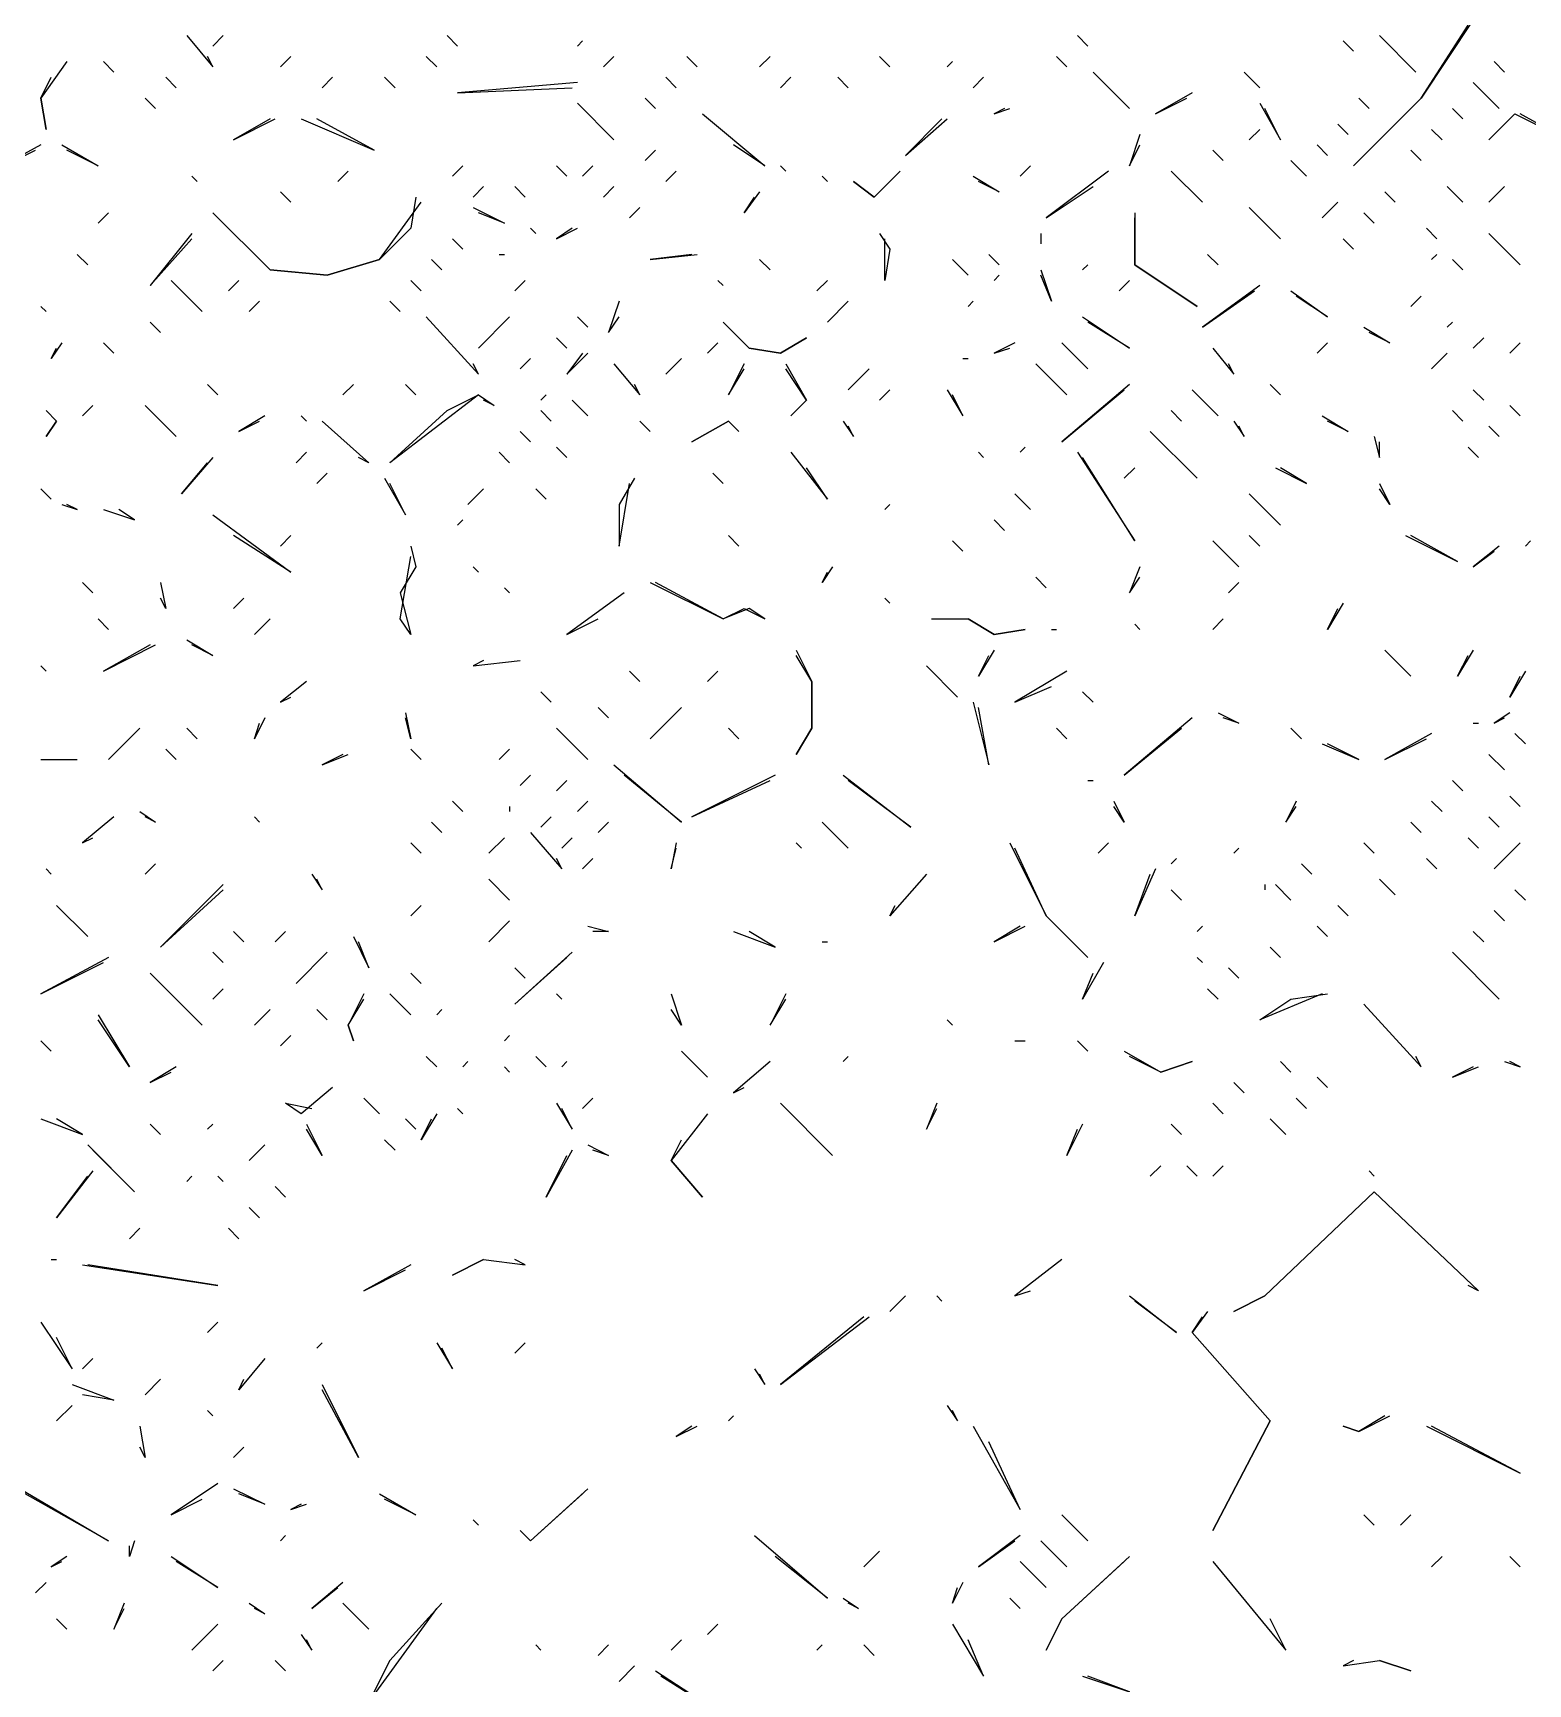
# Model space of a CAD drawing. Extents: x 1 to 2775, y -31 to 2075.
# Drawn here: x 1856.9 to 1904.8, y 706.2 to 759.1 of the extents above; entities that cross this region are included whole.
import ezdxf

# ---------------------------------------------------------------- set-up
doc = ezdxf.new("R2010")
doc.units = 0
doc.layers.add('LINEWORK', color=4, linetype='CONTINUOUS')

msp = doc.modelspace()

# ---------------------------------------------------------------- linework, layer by layer
at = {"layer": 'LINEWORK'}
for points in [[(1903, 759.5), (1901.3333, 757), (1899.1667, 754.8333), (1901.3333, 757), (1902.8333, 759.3333)], [(1861.8333, 759), (1862.6667, 758), (1862.5, 758.3333)], [(1863, 759), (1862.6667, 758.6667)], [(1870.1667, 759), (1870.5, 758.6667)], [(1874.5, 758.8333), (1874.3333, 758.6667)], [(1890.3333, 759), (1890.6667, 758.6667)], [(1898.8333, 758.8333), (1899.1667, 758.5)], [(1900, 759), (1901.1667, 757.8333)], [(1858, 758.1667), (1857.1667, 757), (1857.3333, 756), (1857.1667, 757), (1857.5, 757.6667)], [(1859.1667, 758.1667), (1859.5, 757.8333)], [(1865.1667, 758.3333), (1864.8333, 758)], [(1869.5, 758.3333), (1869.8333, 758)], [(1875.5, 758.3333), (1875.1667, 758)], [(1877.8333, 758.3333), (1878.1667, 758)], [(1880.5, 758.3333), (1880.1667, 758)], [(1884, 758.3333), (1884.3333, 758)], [(1886.3333, 758.1667), (1886.1667, 758)], [(1889.6667, 758.3333), (1890, 758)], [(1903.6667, 758.1667), (1904, 757.8333)], [(1861.1667, 757.6667), (1861.5, 757.3333)], [(1866.5, 757.6667), (1866.1667, 757.3333)], [(1868.1667, 757.6667), (1868.5, 757.3333)], [(1877.1667, 757.6667), (1877.5, 757.3333)], [(1881.1667, 757.6667), (1880.8333, 757.3333)], [(1882.6667, 757.6667), (1883, 757.3333)], [(1887.3333, 757.6667), (1887, 757.3333)], [(1890.8333, 757.8333), (1892, 756.6667)], [(1895.6667, 757.8333), (1896.1667, 757.3333)], [(1874.3333, 757.5), (1870.5, 757.1667), (1874.1667, 757.3333)], [(1894, 757.1667), (1892.8333, 756.5), (1893.8333, 757)], [(1903, 757.5), (1903.8333, 756.6667)], [(1860.5, 757), (1860.8333, 756.6667)], [(1874.3333, 756.8333), (1875.5, 755.6667)], [(1876.5, 757), (1876.8333, 756.6667)], [(1888, 756.6667), (1887.6667, 756.5), (1888.1667, 756.6667)], [(1896.1667, 756.8333), (1896.8333, 755.6667), (1896.3333, 756.6667)], [(1899.3333, 757), (1899.6667, 756.6667)], [(1902.3333, 756.6667), (1902.6667, 756.3333)], [(1864.5, 756.3333), (1863.3333, 755.6667), (1864.6667, 756.3333)], [(1865.5, 756.3333), (1867.8333, 755.3333), (1866, 756.3333)], [(1878.3333, 756.5), (1880.3333, 754.8333), (1879.3333, 755.5)], [(1886, 756.3333), (1884.8333, 755.1667), (1886.1667, 756.3333)], [(1898.6667, 756.1667), (1899, 755.8333)], [(1904.3333, 756.5), (1903.5, 755.6667), (1904.3333, 756.5), (1906, 755.6667), (1904.5, 756.5)], [(1892.3333, 755.8333), (1892, 754.8333), (1892.3333, 755.5)], [(1896.1667, 756), (1895.8333, 755.6667)], [(1901.6667, 756), (1902, 755.6667)], [(1857.1667, 755.5), (1855.3333, 754.5), (1854.5, 755.3333), (1855.3333, 754.5), (1857, 755.3333)], [(1857.8333, 755.5), (1859, 754.8333), (1858, 755.3333)], [(1876.8333, 755.3333), (1876.5, 755)], [(1894.6667, 755.3333), (1895, 755)], [(1897.1667, 755), (1897.6667, 754.5)], [(1898, 755.5), (1898.3333, 755.1667)], [(1901, 755.3333), (1901.3333, 755)], [(1862, 754.5), (1862.1667, 754.3333)], [(1867, 754.6667), (1866.6667, 754.3333)], [(1870.6667, 754.8333), (1870.3333, 754.5)], [(1873.6667, 754.8333), (1874, 754.5)], [(1874.8333, 754.8333), (1874.5, 754.5)], [(1877.5, 754.6667), (1877.1667, 754.3333)], [(1880.8333, 754.8333), (1881, 754.6667)], [(1882.1667, 754.5), (1882.3333, 754.3333)], [(1884.6667, 754.6667), (1883.8333, 753.8333), (1883.1667, 754.3333), (1883.8333, 753.8333)], [(1887, 754.5), (1887.8333, 754), (1887.1667, 754.3333)], [(1888.8333, 754.8333), (1888.5, 754.5)], [(1891.3333, 754.6667), (1889.3333, 753.1667), (1890.8333, 754.1667)], [(1893.3333, 754.6667), (1894.3333, 753.6667)], [(1864.8333, 754), (1865.1667, 753.6667)], [(1871.3333, 754.1667), (1871, 753.8333)], [(1872.3333, 754.1667), (1872.6667, 753.8333)], [(1875.5, 754.1667), (1875.1667, 753.8333)], [(1880.1667, 754), (1879.6667, 753.3333), (1880, 753.8333)], [(1900.1667, 754), (1900.5, 753.6667)], [(1902.1667, 754.1667), (1902.6667, 753.6667)], [(1904, 754.1667), (1903.5, 753.6667)], [(1869.1667, 753.8333), (1869, 752.8333), (1868, 751.8333), (1866.3333, 751.3333), (1864.5, 751.5), (1862.6667, 753.3333), (1864.5, 751.5), (1866.3333, 751.3333), (1868, 751.8333), (1869.3333, 753.6667)], [(1871, 753.5), (1872, 753), (1871.1667, 753.3333)], [(1876.3333, 753.5), (1876, 753.1667)], [(1895.8333, 753.5), (1896.8333, 752.5)], [(1898.6667, 753.6667), (1898.1667, 753.1667)], [(1859.3333, 753.3333), (1859, 753)], [(1892.1667, 753.3333), (1892.1667, 751.6667), (1894.1667, 750.3333), (1892.1667, 751.6667), (1892.1667, 753.1667)], [(1899.5, 753.3333), (1899.8333, 753)], [(1862, 752.6667), (1860.6667, 751), (1862, 752.5)], [(1870.3333, 752.5), (1870.6667, 752.1667)], [(1872.8333, 752.8333), (1873, 752.6667)], [(1874.1667, 752.8333), (1873.6667, 752.5), (1874.3333, 752.8333)], [(1884, 752.6667), (1884.3333, 752.1667), (1884.1667, 751.1667), (1884.1667, 752.5)], [(1889.1667, 752.6667), (1889.1667, 752.3333)], [(1898.8333, 752.5), (1899.1667, 752.1667)], [(1901.5, 752.8333), (1901.8333, 752.5)], [(1903.5, 752.6667), (1904.5, 751.6667)], [(1858.3333, 752), (1858.6667, 751.6667)], [(1869.6667, 751.8333), (1870, 751.5)], [(1871.8333, 752), (1872, 752)], [(1878, 752), (1876.6667, 751.8333), (1878.1667, 752)], [(1880.1667, 751.8333), (1880.5, 751.5)], [(1886.3333, 751.8333), (1886.8333, 751.3333)], [(1887.5, 752), (1887.8333, 751.6667)], [(1894.5, 752), (1894.8333, 751.6667)], [(1901.8333, 752), (1901.6667, 751.8333)], [(1902.3333, 751.8333), (1902.6667, 751.5)], [(1887.8333, 751.3333), (1887.6667, 751.1667)], [(1889.1667, 751.5), (1889.5, 750.5), (1889.1667, 751.3333)], [(1890.6667, 751.6667), (1890.5, 751.5)], [(1861.3333, 751.1667), (1862.3333, 750.1667)], [(1863.5, 751.1667), (1863.1667, 750.8333)], [(1869, 751.1667), (1869.3333, 750.8333)], [(1872.6667, 751.1667), (1872.3333, 750.8333)], [(1878.8333, 751.1667), (1879, 751)], [(1882.3333, 751.1667), (1882, 750.8333)], [(1892, 751.1667), (1891.6667, 750.8333)], [(1896.1667, 751), (1894.3333, 749.6667), (1896, 750.8333)], [(1897.1667, 750.8333), (1898.3333, 750), (1897.3333, 750.6667)], [(1857.1667, 750.3333), (1857.3333, 750.1667)], [(1864.1667, 750.5), (1863.8333, 750.1667)], [(1868.3333, 750.5), (1868.6667, 750.1667)], [(1875.6667, 750.5), (1875.3333, 749.5), (1875.6667, 750)], [(1883, 750.5), (1882.3333, 749.8333)], [(1887, 750.5), (1886.8333, 750.3333)], [(1901.3333, 750.6667), (1901, 750.3333)], [(1860.6667, 749.8333), (1861, 749.5)], [(1869.5, 750), (1871.1667, 748.1667), (1871, 748.5)], [(1872.1667, 750), (1871.1667, 749)], [(1874.3333, 750), (1874.6667, 749.6667)], [(1879, 749.8333), (1879.8333, 749), (1880.8333, 748.8333), (1881.6667, 749.3333), (1880.8333, 748.8333), (1879.8333, 749)], [(1890.5, 750), (1892, 749), (1890.6667, 749.8333)], [(1902.3333, 749.8333), (1902.1667, 749.6667)], [(1873.6667, 749.3333), (1874, 749)], [(1899.5, 749.6667), (1900.3333, 749.1667), (1899.6667, 749.5)], [(1903.3333, 749.3333), (1903, 749)], [(1857.8333, 749.1667), (1857.5, 748.6667), (1857.6667, 749)], [(1859.1667, 749.1667), (1859.5, 748.8333)], [(1872.8333, 748.6667), (1872.5, 748.3333)], [(1874.5, 748.8333), (1874, 748.1667), (1874.6667, 748.8333)], [(1877.6667, 748.6667), (1877.1667, 748.1667)], [(1878.8333, 749.1667), (1878.5, 748.8333)], [(1886.6667, 748.6667), (1886.8333, 748.6667)], [(1888.3333, 749.1667), (1887.6667, 748.8333), (1888.1667, 749)], [(1889.8333, 749.1667), (1890.6667, 748.3333)], [(1894.6667, 749), (1895.3333, 748.1667), (1895.1667, 748.5)], [(1898.3333, 749.1667), (1898, 748.8333)], [(1902.1667, 748.8333), (1901.6667, 748.3333)], [(1904.5, 749.1667), (1904.1667, 748.8333)], [(1875.5, 748.5), (1876.3333, 747.5), (1876.1667, 747.8333)], [(1879.6667, 748.5), (1879.1667, 747.5), (1879.6667, 748.3333)], [(1881, 748.5), (1881.6667, 747.3333), (1881.1667, 746.8333), (1881.6667, 747.3333), (1881, 748.3333)], [(1883.6667, 748.3333), (1883, 747.6667)], [(1889, 748.5), (1890, 747.5)], [(1862.5, 747.8333), (1862.8333, 747.5)], [(1867.1667, 747.8333), (1866.8333, 747.5)], [(1868.8333, 747.8333), (1869.1667, 747.5)], [(1884.3333, 747.6667), (1884, 747.3333)], [(1886.1667, 747.6667), (1886.6667, 746.8333), (1886.3333, 747.5)], [(1892, 747.8333), (1889.8333, 746), (1891.8333, 747.6667)], [(1894, 747.6667), (1894.8333, 746.8333)], [(1896.5, 747.8333), (1896.8333, 747.5)], [(1903, 747.6667), (1903.3333, 747.3333)], [(1858.8333, 747.1667), (1858.5, 746.8333)], [(1860.5, 747.1667), (1861.5, 746.1667)], [(1871.1667, 747.5), (1868.3333, 745.3333), (1870.1667, 747), (1871.1667, 747.5), (1871.6667, 747.1667), (1871.3333, 747.3333)], [(1873.3333, 747.5), (1873.1667, 747.3333)], [(1874.1667, 747.3333), (1874.6667, 746.8333)], [(1904.1667, 747.1667), (1904.5, 746.8333)], [(1857.3333, 747), (1857.6667, 746.6667), (1857.3333, 746.1667), (1857.6667, 746.6667)], [(1864.3333, 746.8333), (1863.5, 746.3333), (1864.1667, 746.6667)], [(1865.5, 746.8333), (1865.6667, 746.6667)], [(1866.1667, 746.6667), (1867.6667, 745.3333), (1867.3333, 745.5)], [(1873.1667, 747), (1873.5, 746.6667)], [(1876.3333, 746.6667), (1876.6667, 746.3333)], [(1879.1667, 746.6667), (1878, 746), (1879.1667, 746.6667), (1879.5, 746.3333)], [(1882.8333, 746.6667), (1883.1667, 746.1667), (1883, 746.5)], [(1893.3333, 747), (1893.6667, 746.6667)], [(1895.3333, 746.6667), (1895.6667, 746.1667), (1895.5, 746.5)], [(1898.1667, 746.8333), (1899, 746.3333), (1898.3333, 746.6667)], [(1902.3333, 747), (1902.6667, 746.6667)], [(1872.5, 746.3333), (1872.8333, 746)], [(1892.6667, 746.3333), (1894.1667, 744.8333)], [(1899.8333, 746.1667), (1900, 745.5), (1900, 746)], [(1903.5, 746.5), (1903.8333, 746.1667)], [(1862.6667, 745.5), (1861.6667, 744.3333), (1862.5, 745.3333)], [(1865.6667, 745.6667), (1865.3333, 745.3333)], [(1871.8333, 745.6667), (1872.1667, 745.3333)], [(1873.6667, 745.8333), (1874, 745.5)], [(1881.1667, 745.6667), (1882.3333, 744.1667), (1881.6667, 745.1667)], [(1887.1667, 745.6667), (1887.3333, 745.5)], [(1888.6667, 745.8333), (1888.5, 745.6667)], [(1890.3333, 745.6667), (1892.1667, 742.8333), (1890.5, 745.5)], [(1902.8333, 745.8333), (1903.1667, 745.5)], [(1866.3333, 745), (1866, 744.6667)], [(1878.6667, 745), (1879, 744.6667)], [(1892.1667, 745.1667), (1891.8333, 744.8333)], [(1896.6667, 745.1667), (1897.6667, 744.6667), (1896.8333, 745.1667)], [(1857.1667, 744.5), (1857.5, 744.1667)], [(1868.1667, 744.8333), (1868.8333, 743.6667), (1868.3333, 744.6667)], [(1871.3333, 744.5), (1870.8333, 744)], [(1873, 744.5), (1873.3333, 744.1667)], [(1876.1667, 744.8333), (1875.6667, 744), (1875.6667, 742.6667), (1876, 744.6667)], [(1900, 744.6667), (1900.3333, 744), (1900, 744.5)], [(1857.8333, 744), (1858.3333, 743.8333), (1858, 744)], [(1884.3333, 744), (1884.1667, 743.8333)], [(1888.3333, 744.3333), (1888.8333, 743.8333)], [(1895.8333, 744.3333), (1896.8333, 743.3333)], [(1859.1667, 743.8333), (1860.1667, 743.5), (1859.6667, 743.8333)], [(1862.6667, 743.6667), (1865.1667, 741.8333), (1863.3333, 743)], [(1870.6667, 743.5), (1870.5, 743.3333)], [(1887.6667, 743.5), (1888, 743.1667)], [(1865.1667, 743), (1864.8333, 742.6667)], [(1879.1667, 743), (1879.5, 742.6667)], [(1895.8333, 743), (1896.1667, 742.6667)], [(1900.8333, 743), (1902.5, 742.1667), (1901, 743)], [(1869, 742.6667), (1869.1667, 742), (1868.6667, 741.1667), (1869, 739.8333), (1868.6667, 740.3333), (1869, 742.3333)], [(1886.3333, 742.8333), (1886.6667, 742.5)], [(1894.6667, 742.8333), (1895.5, 742)], [(1903.8333, 742.6667), (1903, 742), (1903.6667, 742.5)], [(1904.8333, 742.8333), (1904.6667, 742.6667)], [(1871, 742), (1871.1667, 741.8333)], [(1882.5, 742), (1882.1667, 741.5), (1882.3333, 741.8333)], [(1892.3333, 742), (1892, 741.1667), (1892.3333, 741.6667)], [(1858.5, 741.5), (1858.8333, 741.1667)], [(1861, 741.5), (1861.1667, 740.6667), (1861, 741)], [(1872, 741.3333), (1872.1667, 741.1667)], [(1876.6667, 741.5), (1879, 740.3333), (1879.6667, 740.6667), (1880.3333, 740.3333), (1879.8333, 740.6667), (1879, 740.3333), (1876.8333, 741.5)], [(1889, 741.6667), (1889.3333, 741.3333)], [(1895.5, 741.5), (1895.1667, 741.1667)], [(1863.6667, 741), (1863.3333, 740.6667)], [(1875.8333, 741.1667), (1874, 739.8333), (1875, 740.3333)], [(1884.1667, 741), (1884.3333, 740.8333)], [(1898.8333, 740.8333), (1898.3333, 740), (1898.6667, 740.6667)], [(1859, 740.3333), (1859.3333, 740)], [(1864.5, 740.3333), (1864, 739.8333)], [(1885.6667, 740.3333), (1886.8333, 740.3333), (1887.6667, 739.8333), (1888.6667, 740), (1887.6667, 739.8333), (1886.8333, 740.3333)], [(1895, 740.3333), (1894.6667, 740)], [(1889.5, 740), (1889.6667, 740)], [(1892.1667, 740.1667), (1892.3333, 740)], [(1860.6667, 739.5), (1859.1667, 738.6667), (1860.8333, 739.5)], [(1861.8333, 739.6667), (1862.6667, 739.1667), (1862, 739.5)], [(1881.3333, 739.3333), (1881.8333, 738.3333), (1881.8333, 736.8333), (1881.3333, 736), (1881.8333, 736.8333), (1881.8333, 738.3333), (1881.3333, 739.1667)], [(1887.6667, 739.3333), (1887.1667, 738.5), (1887.5, 739.1667)], [(1900.1667, 739.3333), (1901, 738.5)], [(1903, 739.3333), (1902.5, 738.5), (1902.8333, 739.1667)], [(1857.1667, 738.8333), (1857.3333, 738.6667)], [(1871.3333, 739), (1871, 738.8333), (1872.5, 739)], [(1876, 738.6667), (1876.3333, 738.3333)], [(1878.8333, 738.6667), (1878.5, 738.3333)], [(1885.5, 738.8333), (1886.5, 737.8333)], [(1890, 738.6667), (1888.3333, 737.6667), (1889.5, 738.1667)], [(1904.6667, 738.6667), (1904.1667, 737.8333), (1904.5, 738.5)], [(1865.6667, 738.3333), (1864.8333, 737.6667), (1865.1667, 737.8333)], [(1873.1667, 738), (1873.5, 737.6667)], [(1887, 737.6667), (1887.5, 735.6667), (1887.1667, 737.5)], [(1890.5, 738), (1890.8333, 737.6667)], [(1864.3333, 737.1667), (1864, 736.5), (1864.1667, 737)], [(1868.8333, 737.3333), (1869, 736.5), (1868.8333, 737.1667)], [(1875, 737.5), (1875.3333, 737.1667)], [(1877.6667, 737.5), (1876.6667, 736.5)], [(1894, 737.1667), (1891.8333, 735.3333), (1893.6667, 736.8333)], [(1894.8333, 737.3333), (1895.5, 737), (1895, 737.1667)], [(1904.1667, 737.3333), (1903.6667, 737), (1904, 737.1667)], [(1860.3333, 736.8333), (1859.3333, 735.8333)], [(1861.8333, 736.8333), (1862.1667, 736.5)], [(1873.6667, 736.8333), (1874.6667, 735.8333)], [(1879.1667, 736.8333), (1879.5, 736.5)], [(1889.6667, 736.8333), (1890, 736.5)], [(1897.1667, 736.8333), (1897.5, 736.5)], [(1901.6667, 736.6667), (1900.1667, 735.8333), (1901.5, 736.5)], [(1903, 737), (1903.1667, 737)], [(1904.3333, 736.6667), (1904.6667, 736.3333)], [(1861.1667, 736.1667), (1861.5, 735.8333)], [(1866.8333, 736), (1866.1667, 735.6667), (1867, 736)], [(1869, 736.1667), (1869.3333, 735.8333)], [(1872.1667, 736.1667), (1871.8333, 735.8333)], [(1898.1667, 736.3333), (1899.3333, 735.8333), (1898.3333, 736.3333)], [(1903.5, 736), (1904, 735.5)], [(1857.1667, 735.8333), (1858.3333, 735.8333)], [(1875.5, 735.6667), (1877.6667, 733.8333), (1875.8333, 735.3333)], [(1872.8333, 735.3333), (1872.5, 735)], [(1874, 735.1667), (1873.6667, 734.8333)], [(1880.6667, 735.3333), (1878, 734), (1880.5, 735.1667)], [(1882.8333, 735.3333), (1885, 733.6667), (1883, 735.1667)], [(1890.6667, 735.1667), (1890.8333, 735.1667)], [(1902.3333, 735.1667), (1902.6667, 734.8333)], [(1870.3333, 734.5), (1870.6667, 734.1667)], [(1874.6667, 734.5), (1874.3333, 734.1667)], [(1891.5, 734.5), (1891.8333, 733.8333), (1891.5, 734.3333)], [(1897.3333, 734.5), (1897, 733.8333), (1897.3333, 734.3333)], [(1901.6667, 734.5), (1902, 734.1667)], [(1904.1667, 734.6667), (1904.5, 734.3333)], [(1859.5, 734), (1858.5, 733.1667), (1858.8333, 733.3333)], [(1860.3333, 734.1667), (1860.8333, 733.8333), (1860.5, 734)], [(1864, 734), (1864.1667, 733.8333)], [(1872.1667, 734.3333), (1872.1667, 734.1667)], [(1873.5, 734), (1873.1667, 733.6667)], [(1903.5, 734), (1903.8333, 733.6667)], [(1869.6667, 733.8333), (1870, 733.5)], [(1872, 733.3333), (1871.5, 732.8333)], [(1872.8333, 733.5), (1873.8333, 732.3333), (1873.6667, 732.6667)], [(1874.1667, 733.3333), (1873.8333, 733)], [(1875.3333, 733.8333), (1875, 733.5)], [(1882.1667, 733.8333), (1883, 733)], [(1901, 733.8333), (1901.3333, 733.5)], [(1902.8333, 733.3333), (1903.1667, 733)], [(1869, 733.1667), (1869.3333, 732.8333)], [(1877.5, 733.1667), (1877.3333, 732.3333), (1877.5, 733)], [(1881.3333, 733.1667), (1881.5, 733)], [(1888.1667, 733.1667), (1889.3333, 730.8333), (1890.6667, 729.5), (1889.3333, 730.8333), (1888.3333, 733)], [(1891.3333, 733.1667), (1891, 732.8333)], [(1895.5, 733), (1895.3333, 732.8333)], [(1899.5, 733.1667), (1899.8333, 732.8333)], [(1904.5, 733.1667), (1903.6667, 732.3333)], [(1857.3333, 732.3333), (1857.5, 732.1667)], [(1860.8333, 732.5), (1860.5, 732.1667)], [(1874.8333, 732.6667), (1874.5, 732.3333)], [(1892.8333, 732.3333), (1892.1667, 730.8333), (1892.6667, 732.1667)], [(1893.5, 732.6667), (1893.3333, 732.5)], [(1897.5, 732.5), (1897.8333, 732.1667)], [(1901.5, 732.6667), (1901.8333, 732.3333)], [(1863, 731.8333), (1861, 729.8333), (1863, 731.6667)], [(1865.8333, 732.1667), (1866.1667, 731.6667), (1866, 732)], [(1871.5, 732), (1872.1667, 731.3333)], [(1885.5, 732.1667), (1884.3333, 730.8333), (1884.5, 731.1667)], [(1896.3333, 731.8333), (1896.3333, 731.6667)], [(1896.6667, 731.8333), (1897.1667, 731.3333)], [(1900, 732), (1900.5, 731.5)], [(1893.3333, 731.6667), (1893.6667, 731.3333)], [(1904.3333, 731.6667), (1904.6667, 731.3333)], [(1857.6667, 731.1667), (1858.6667, 730.1667)], [(1869.3333, 731.1667), (1869, 730.8333)], [(1898.6667, 731.1667), (1899, 730.8333)], [(1903.6667, 731), (1904, 730.6667)], [(1863.3333, 730.3333), (1863.6667, 730)], [(1865, 730.3333), (1864.6667, 730)], [(1867.1667, 730.1667), (1867.6667, 729.1667), (1867.3333, 730)], [(1872.1667, 730.6667), (1871.5, 730)], [(1874.6667, 730.5), (1875.3333, 730.3333), (1874.8333, 730.3333)], [(1879.3333, 730.3333), (1880.6667, 729.8333), (1879.8333, 730.3333)], [(1888.5, 730.5), (1887.6667, 730), (1888.6667, 730.5)], [(1894.3333, 730.5), (1894.1667, 730.3333)], [(1898, 730.5), (1898.3333, 730.1667)], [(1903, 730.3333), (1903.3333, 730)], [(1862.6667, 729.6667), (1863, 729.3333)], [(1866.3333, 729.6667), (1865.3333, 728.6667)], [(1874.1667, 729.6667), (1872.3333, 728), (1874, 729.5)], [(1882.1667, 730), (1882.3333, 730)], [(1896.5, 729.8333), (1896.8333, 729.5)], [(1902.3333, 729.6667), (1903.8333, 728.1667)], [(1859.3333, 729.5), (1857.1667, 728.3333), (1859.1667, 729.3333)], [(1872.3333, 729.1667), (1872.6667, 728.8333)], [(1891.1667, 729.3333), (1890.5, 728.1667), (1890.8333, 729)], [(1894.1667, 729.5), (1894.3333, 729.3333)], [(1895.1667, 729.1667), (1895.5, 728.8333)], [(1860.6667, 729), (1862.3333, 727.3333)], [(1869, 729), (1869.3333, 728.6667)], [(1863, 728.5), (1862.6667, 728.1667)], [(1867.5, 728.3333), (1867, 727.3333), (1867.1667, 726.8333), (1867, 727.3333), (1867.5, 728.1667)], [(1868.3333, 728.3333), (1869, 727.6667)], [(1873.6667, 728.3333), (1873.8333, 728.1667)], [(1877.3333, 728.3333), (1877.6667, 727.3333), (1877.3333, 727.8333)], [(1881, 728.3333), (1880.5, 727.3333), (1881, 728.1667)], [(1894.5, 728.5), (1894.8333, 728.1667)], [(1898.1667, 728.3333), (1896.1667, 727.5), (1897.1667, 728.1667), (1898.3333, 728.3333)], [(1859, 727.6667), (1860, 726), (1859, 727.5)], [(1864.5, 727.8333), (1864, 727.3333)], [(1866, 727.8333), (1866.3333, 727.5)], [(1870, 727.8333), (1869.8333, 727.6667)], [(1899.5, 728), (1901.3333, 726), (1901.1667, 726.3333)], [(1865.1667, 727), (1864.8333, 726.6667)], [(1872.1667, 727), (1872, 726.8333)], [(1886.1667, 727.5), (1886.3333, 727.3333)], [(1857.1667, 726.8333), (1857.5, 726.5)], [(1877.6667, 726.5), (1878.5, 725.6667)], [(1888.3333, 726.8333), (1888.6667, 726.8333)], [(1890.3333, 726.8333), (1890.6667, 726.5)], [(1891.8333, 726.5), (1893, 725.8333), (1894, 726.1667), (1893, 725.8333), (1892, 726.3333)], [(1861.5, 726), (1860.6667, 725.5), (1861.3333, 725.8333)], [(1869.5, 726.3333), (1869.8333, 726)], [(1870.8333, 726.1667), (1870.6667, 726)], [(1872, 726), (1872.1667, 725.8333)], [(1873, 726.3333), (1873.3333, 726)], [(1874, 726.1667), (1873.8333, 726)], [(1880.5, 726.1667), (1879.3333, 725.1667), (1879.6667, 725.3333)], [(1883, 726.3333), (1882.8333, 726.1667)], [(1896.8333, 726.1667), (1897.1667, 725.8333)], [(1903, 726), (1902.3333, 725.6667), (1903.1667, 726)], [(1904, 726.1667), (1904.5, 726), (1904.1667, 726.1667)], [(1895.3333, 725.5), (1895.6667, 725.1667)], [(1898, 725.6667), (1898.3333, 725.3333)], [(1866.5, 725.3333), (1865.5, 724.5), (1865, 724.8333), (1865.8333, 724.6667)], [(1867.5, 725), (1868, 724.5)], [(1874.8333, 725), (1874.5, 724.6667)], [(1897.3333, 725), (1897.6667, 724.6667)], [(1869.8333, 724.5), (1869.3333, 723.6667), (1869.6667, 724.3333)], [(1870.5, 724.6667), (1870.6667, 724.5)], [(1873.6667, 724.8333), (1874.1667, 724), (1873.8333, 724.6667)], [(1878.5, 724.5), (1877.3333, 723), (1878.3333, 721.8333), (1877.3333, 723), (1877.6667, 723.6667)], [(1880.8333, 724.8333), (1882.5, 723.1667)], [(1885.8333, 724.8333), (1885.5, 724), (1885.8333, 724.6667)], [(1894.6667, 724.8333), (1895, 724.5)], [(1857.1667, 724.3333), (1858.5, 723.8333), (1857.6667, 724.3333)], [(1860.6667, 724.1667), (1861, 723.8333)], [(1862.6667, 724.1667), (1862.5, 724)], [(1865.6667, 724.1667), (1866.1667, 723.1667), (1865.6667, 724)], [(1868.8333, 724.3333), (1869.1667, 724)], [(1890.5, 724.1667), (1890, 723.1667), (1890.3333, 724)], [(1893.3333, 724.1667), (1893.6667, 723.8333)], [(1896.5, 724.3333), (1897, 723.8333)], [(1858.6667, 723.5), (1860.1667, 722), (1858.8333, 723.3333)], [(1864.3333, 723.5), (1863.8333, 723)], [(1868.1667, 723.6667), (1868.5, 723.3333)], [(1874.1667, 723.3333), (1873.3333, 721.8333), (1874, 723.1667)], [(1874.6667, 723.5), (1875.3333, 723.1667), (1874.8333, 723.3333)], [(1893, 722.8333), (1892.6667, 722.5)], [(1893.8333, 722.8333), (1894.1667, 722.5)], [(1895, 722.8333), (1894.6667, 722.5)], [(1858.8333, 722.6667), (1857.6667, 721.1667), (1858.6667, 722.5)], [(1862, 722.5), (1861.8333, 722.3333)], [(1862.8333, 722.5), (1863, 722.3333)], [(1899.6667, 722.6667), (1899.8333, 722.5)], [(1864.6667, 722.1667), (1865, 721.8333)], [(1899.8333, 722), (1896.3333, 718.6667), (1895.3333, 718.1667), (1896.3333, 718.6667), (1899.8333, 722), (1903.1667, 718.8333), (1902.8333, 719)], [(1863.8333, 721.5), (1864.1667, 721.1667)], [(1860.3333, 720.8333), (1860, 720.5)], [(1863.1667, 720.8333), (1863.5, 720.5)], [(1857.5, 719.8333), (1857.6667, 719.8333)], [(1858.5, 719.6667), (1862.8333, 719), (1858.6667, 719.6667)], [(1869, 719.6667), (1867.5, 718.8333), (1868.8333, 719.5)], [(1871.3333, 719.8333), (1870.3333, 719.3333), (1871.3333, 719.8333), (1872.6667, 719.6667), (1872.3333, 719.8333)], [(1889.8333, 719.8333), (1888.3333, 718.6667), (1888.8333, 718.8333)], [(1884.8333, 718.6667), (1884.3333, 718.1667)], [(1885.8333, 718.6667), (1886, 718.5)], [(1892, 718.6667), (1893.5, 717.5), (1892.1667, 718.5)], [(1894.5, 718.1667), (1894, 717.5), (1896.5, 714.6667), (1894.6667, 711.1667), (1896.5, 714.6667), (1894, 717.5), (1894.3333, 718)], [(1857.1667, 717.8333), (1858.1667, 716.3333), (1857.6667, 717.3333)], [(1862.8333, 717.8333), (1862.5, 717.5)], [(1883.5, 718), (1880.8333, 715.8333), (1883.6667, 718)], [(1866.1667, 717.1667), (1866, 717)], [(1869.8333, 717.1667), (1870.3333, 716.3333), (1870, 717)], [(1872.6667, 717.1667), (1872.3333, 716.8333)], [(1858.8333, 716.6667), (1858.5, 716.3333)], [(1864.3333, 716.6667), (1863.5, 715.6667), (1863.6667, 716)], [(1861, 716), (1860.5, 715.5)], [(1880, 716.3333), (1880.3333, 715.8333), (1880.1667, 716.1667)], [(1858.1667, 715.8333), (1859.5, 715.3333), (1858.5, 715.5)], [(1866.1667, 715.8333), (1867.3333, 713.5), (1866.1667, 715.6667)], [(1858.1667, 715.1667), (1857.6667, 714.6667)], [(1862.5, 715), (1862.6667, 714.8333)], [(1886.1667, 715.1667), (1886.5, 714.6667), (1886.3333, 715)], [(1860.3333, 714.5), (1860.5, 713.5), (1860.3333, 713.8333)], [(1878, 714.5), (1877.5, 714.1667), (1878.1667, 714.5)], [(1879.3333, 714.8333), (1879.1667, 714.6667)], [(1887, 714.5), (1888.5, 711.8333), (1887.5, 714)], [(1900.1667, 714.8333), (1899.3333, 714.3333), (1898.8333, 714.5), (1899.3333, 714.3333), (1900.3333, 714.8333)], [(1901.5, 714.5), (1904.5, 713), (1901.6667, 714.5)], [(1863.6667, 713.8333), (1863.3333, 713.5)], [(1856.5, 712.5), (1859.3333, 710.8333), (1856.6667, 712.3333)], [(1862.8333, 712.6667), (1861.3333, 711.6667), (1862.3333, 712.1667)], [(1863.3333, 712.5), (1864.3333, 712), (1863.5, 712.3333)], [(1868, 712.3333), (1869.1667, 711.6667), (1868.1667, 712.1667)], [(1874.6667, 712.5), (1872.8333, 710.8333), (1872.5, 711.1667), (1872.8333, 710.8333), (1874.5, 712.3333)], [(1865.5, 712), (1865.1667, 711.8333), (1865.6667, 712)], [(1889.8333, 711.6667), (1890.6667, 710.8333)], [(1899.5, 711.6667), (1899.8333, 711.3333)], [(1901, 711.6667), (1900.6667, 711.3333)], [(1871, 711.5), (1871.1667, 711.3333)], [(1860.1667, 710.8333), (1860, 710.3333), (1860, 710.6667)], [(1865, 711), (1864.8333, 710.8333)], [(1880, 711), (1882.3333, 709), (1880.6667, 710.3333)], [(1888.5, 711), (1887.1667, 710), (1888.3333, 710.8333)], [(1889.1667, 710.8333), (1890, 710)], [(1858, 710.3333), (1857.5, 710), (1857.8333, 710.1667)], [(1861.3333, 710.3333), (1862.8333, 709.3333), (1861.5, 710.1667)], [(1884, 710.5), (1883.5, 710)], [(1888.5, 710.1667), (1889.3333, 709.3333)], [(1892, 710.3333), (1889.8333, 708.3333), (1889.3333, 707.3333), (1889.8333, 708.3333), (1891.8333, 710.1667)], [(1894.6667, 710.1667), (1897, 707.3333), (1896.5, 708.3333)], [(1902, 710.3333), (1901.6667, 710)], [(1904.1667, 710.3333), (1904.5, 710)], [(1857.3333, 709.5), (1857, 709.1667)], [(1866.8333, 709.5), (1865.8333, 708.6667), (1866.6667, 709.3333)], [(1886.6667, 709.5), (1886.3333, 708.8333), (1886.5, 709.3333)], [(1859.8333, 708.8333), (1859.5, 708), (1859.8333, 708.6667)], [(1863.8333, 708.8333), (1864.3333, 708.5), (1864, 708.6667)], [(1870, 708.8333), (1868.3333, 707), (1867.6667, 705.6667), (1866.5, 704.8333), (1867.6667, 705.6667), (1869.8333, 708.6667)], [(1866.8333, 708.8333), (1867.6667, 708)], [(1882.8333, 709), (1883.3333, 708.6667), (1883, 708.8333)], [(1888.1667, 709), (1888.5, 708.6667)], [(1857.6667, 708.3333), (1858, 708)], [(1862.8333, 708.1667), (1862, 707.3333)], [(1878.8333, 708.1667), (1878.5, 707.8333)], [(1886.3333, 708.1667), (1887.3333, 706.5), (1886.8333, 707.6667)], [(1865.5, 707.8333), (1865.8333, 707.3333), (1865.6667, 707.6667)], [(1873, 707.5), (1873.1667, 707.3333)], [(1875.3333, 707.5), (1875, 707.1667)], [(1877.6667, 707.6667), (1877.3333, 707.3333)], [(1882.1667, 707.5), (1882, 707.3333)], [(1883.5, 707.5), (1883.8333, 707.1667)], [(1863, 707), (1862.6667, 706.6667)], [(1864.6667, 707), (1865, 706.6667)], [(1899.1667, 707), (1898.8333, 706.8333), (1900, 707), (1901, 706.6667), (1900, 707)], [(1876.1667, 706.8333), (1875.6667, 706.3333)], [(1876.8333, 706.6667), (1880.1667, 704.5), (1877, 706.5)], [(1890.5, 706.5), (1892, 706), (1890.6667, 706.5)]]:
    msp.add_lwpolyline(points, dxfattribs=at)

doc.saveas('drawing.dxf')
